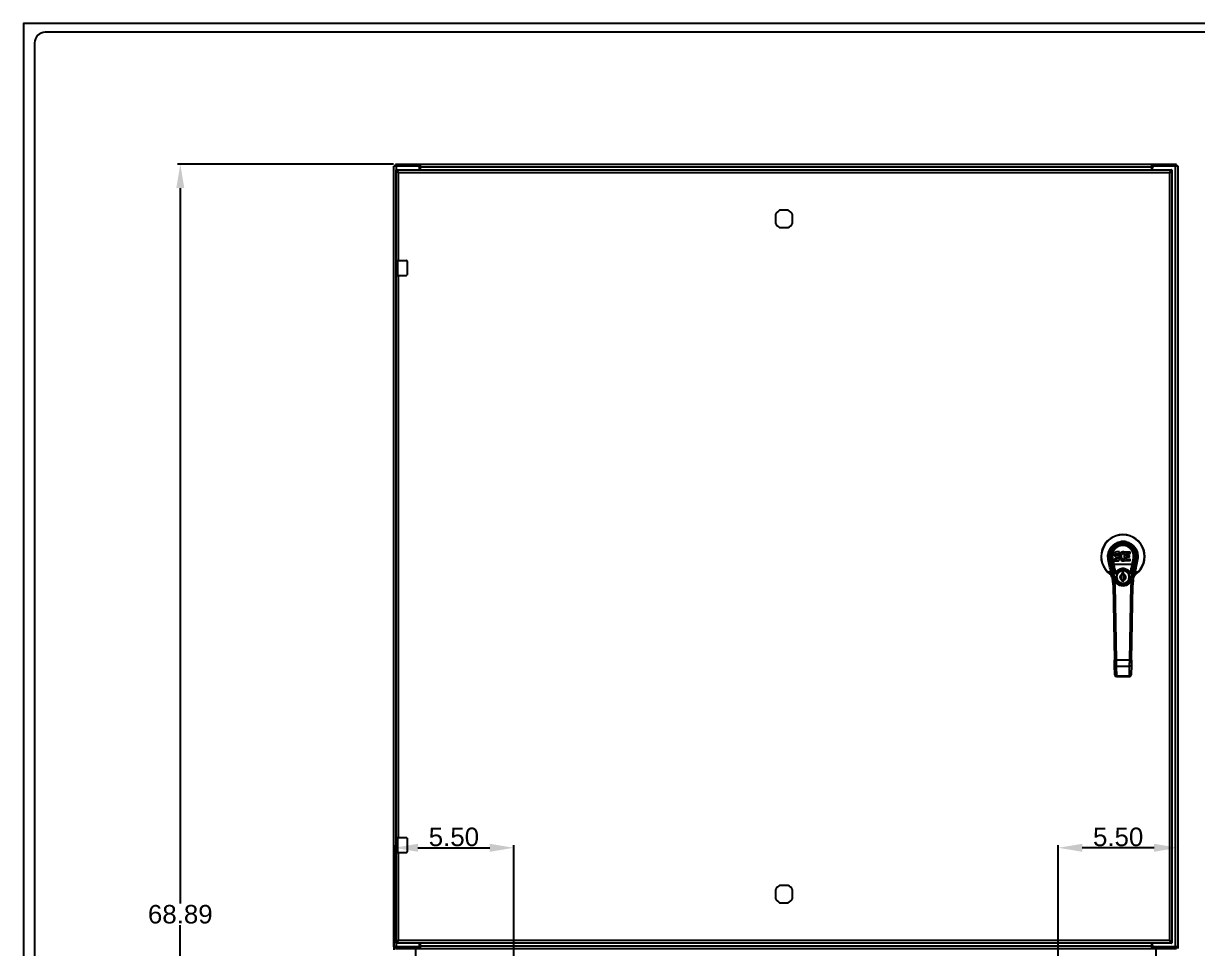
# Model space of a CAD drawing. Header units: inches. Extents: x 0 to 137, y 0 to 88.
# Drawn here: x 0 to 53.9, y 45.4 to 87.9 of the extents above; entities that cross this region are included whole.
import ezdxf
from ezdxf.enums import TextEntityAlignment as Align

# ---------------------------------------------------------------- set-up
doc = ezdxf.new("R2010")
doc.units = ezdxf.units.IN
doc.header["$MEASUREMENT"] = 0
doc.styles.add('Fields', font='simplex.shx', dxfattribs={"height": 0.185})
doc.styles.get("Standard").update_dxf_attribs({"font": 'arial.ttf'})
doc.dimstyles.get("Standard").update_dxf_attribs({"dimtxt": 0.18, "dimasz": 0.18, "dimexe": 0.18, "dimexo": 0.0625, "dimgap": 0.09, "dimtad": 0, "dimtih": 1, "dimtoh": 1, "dimdec": 4, "dimzin": 0, "dimdsep": 46, "dimtxsty": 'Standard', "dimcen": 0.09, "dimadec": 0, "dimazin": 0, "dimtfac": 1, "dimtdec": 4, "dimtofl": 0, "dimtmove": 0, "dimatfit": 3, "dimfxl": 1, "dimtolj": 1, "dimtzin": 0, "dimarcsym": 0})

# ---------------------------------------------------------------- blocks, each defined once
blk = doc.blocks.new('RG_Master_Ver_4_2_2')
at = {"color": 3}
for p, q in [((34.028, 21.856), (0.25, 21.856)), ((0.125, 21.734), (0.125, 0.194))]:
    blk.add_line(p, q, dxfattribs=at)
blk.add_lwpolyline([(0, -0.044), (34.25, -0.044), (34.25, 21.956), (0, 21.956)], close=True, dxfattribs=at)
blk.add_arc((0.25, 21.734), 0.122, 90, 180, dxfattribs=at)
at = {"style": 'Fields'}
for tag, p in [('DESCRIPTION_3', (13.116, 1.307)), ('DRN_3', (15.472, 1.307)), ('CHK_3', (16.529, 1.307)), ('APP_3', (17.552, 1.307)), ('DATE_3', (18.829, 1.307)), ('DRAWING_DESC', (32.229, 1.246)), ('CUSTOMER', (28.997, 1.214)), ('DESCRIPTION_2', (13.116, 0.951)), ('DRN_2', (15.472, 0.951)), ('CHK_2', (16.529, 0.951)), ('APP_2', (17.552, 0.951)), ('DATE_2', (18.829, 0.951)), ('SIZE', (30.715, 0.894)), ('DRAWING_#', (32.125, 0.894)), ('REV', (33.543, 0.894)), ('DESCRIPTION_1', (13.116, 0.596)), ('DRN_1', (15.472, 0.596)), ('CHK_1', (16.529, 0.596)), ('APP_1', (17.552, 0.596)), ('DATE_1', (18.829, 0.596)), ('PROJECT_#', (28.981, 0.581)), ('DRN_BY', (30.875, 0.524)), ('CHK_BY', (31.762, 0.524)), ('APP_BY', (32.75, 0.524)), ('SCALE', (33.652, 0.524)), ('PROJECT_NAME', (29.021, 0.176)), ('SHEETNUM', (32.753, 0.176)), ('TTL_SHTS', (33.547, 0.176))]:
    blk.add_attdef(tag, text='', height=0.125, dxfattribs=at).set_placement(p, align=Align.CENTER)
at = {"style": 'Fields', "flags": 9}
blk.add_attdef('WD_TB', (9.953, 0.194), '', height=0.0638, dxfattribs=at)
blk = doc.blocks.new('*D4')
at = {"color": 0, "lineweight": -2, "transparency": 16777216}
for p, q in [((16.985, 81.401), (7.075, 81.401)), ((7.2, 80.301), (7.2, 47.451)), ((7.2, 13.613), (7.2, 46.463)), ((17.452, 12.513), (7.075, 12.513))]:
    blk.add_line(p, q, dxfattribs=at)
at = {"color": 0, "transparency": 16777216}
for points in [[(7.017, 80.301), (7.383, 80.301), (7.2, 81.401)], [(7.017, 13.613), (7.383, 13.613), (7.2, 12.513)]]:
    blk.add_solid(points, dxfattribs=at)
at = {"layer": 'Defpoints', "color": 0, "transparency": 16777216}
for p in [(7.2, 81.401), (16.985, 81.401), (17.452, 12.513)]:
    blk.add_point(p, dxfattribs=at)
at = {"color": 0, "transparency": 16777216, "insert": (7.2, 46.957), "char_height": 0.85, "attachment_point": 5}
blk.add_mtext('\\A1;68.89', dxfattribs=at)
blk = doc.blocks.new('*D7')
at = {"color": 0, "lineweight": -2, "transparency": 16777216}
for p, q in [((17.013, 45.325), (17.013, 50.138)), ((22.513, 42.575), (22.513, 50.138)), ((18.113, 50.013), (21.413, 50.013))]:
    blk.add_line(p, q, dxfattribs=at)
at = {"color": 0, "transparency": 16777216}
for points in [[(18.113, 50.196), (18.113, 49.829), (17.013, 50.013)], [(21.413, 50.196), (21.413, 49.829), (22.513, 50.013)]]:
    blk.add_solid(points, dxfattribs=at)
at = {"layer": 'Defpoints', "color": 0, "transparency": 16777216}
for p in [(22.513, 50.013), (17.013, 45.325), (22.513, 42.575)]:
    blk.add_point(p, dxfattribs=at)
at = {"color": 0, "transparency": 16777216, "insert": (19.763, 50.507), "char_height": 0.85, "attachment_point": 5}
blk.add_mtext('\\A1;5.50', dxfattribs=at)
blk = doc.blocks.new('*D8')
at = {"color": 0, "lineweight": -2, "transparency": 16777216}
for p, q in [((47.513, 42.325), (47.513, 50.138)), ((53.013, 45.388), (53.013, 50.138)), ((51.913, 50.013), (48.612, 50.013))]:
    blk.add_line(p, q, dxfattribs=at)
at = {"color": 0, "transparency": 16777216}
for points in [[(48.612, 50.196), (48.612, 49.829), (47.513, 50.013)], [(51.913, 50.196), (51.913, 49.829), (53.013, 50.013)]]:
    blk.add_solid(points, dxfattribs=at)
at = {"layer": 'Defpoints', "color": 0, "transparency": 16777216}
for p in [(47.513, 50.013), (53.013, 45.388), (47.513, 42.325)]:
    blk.add_point(p, dxfattribs=at)
at = {"color": 0, "transparency": 16777216, "insert": (50.263, 50.507), "char_height": 0.85, "attachment_point": 5}
blk.add_mtext('\\A1;5.50', dxfattribs=at)

msp = doc.modelspace()

# ---------------------------------------------------------------- linework, layer by layer
at = {"color": 7, "linetype": 'Continuous', "lineweight": 25}
for p, q in [((18.18938, 81.3125), (17.0125, 81.3125)), ((17.0125, 45.4625), (17.0125, 81.3125)), ((52.9495, 81.3875), (17.0755, 81.3875)), ((17.0755, 81.3125), (17.0755, 81.3875)), ((17.107, 81.1375), (52.732, 81.1375)), ((17.107, 45.6375), (17.107, 81.1375)), ((17.1295, 81.1375), (17.1295, 81.3125)), ((17.1555, 81.3125), (17.1555, 81.3875)), ((17.224, 81.0205), (52.615, 81.0205)), ((17.224, 76.9825), (17.224, 81.0205)), ((18.1875, 81.1375), (18.1875, 81.2525)), ((18.18938, 81.3125), (18.18938, 81.3875)), ((18.2145, 81.35668), (18.2145, 81.1375)), ((51.8105, 81.2705), (18.2145, 81.2705)), ((51.8105, 81.1375), (51.8105, 81.35668)), ((51.83562, 81.3125), (51.83562, 81.3875)), ((53.0125, 81.3125), (51.83562, 81.3125)), ((51.8375, 81.1375), (51.8375, 81.2525)), ((52.615, 81.0205), (52.615, 45.7545)), ((52.732, 81.1375), (52.732, 45.6375)), ((52.8695, 81.3125), (52.8695, 81.3875)), ((52.8955, 45.4625), (52.8955, 81.3125)), ((52.9495, 81.3125), (52.9495, 81.3875)), ((53.0125, 45.4625), (53.0125, 81.3125)), ((35.11808, 79.2865), (34.72092, 79.2865)), ((34.5235, 79.08908), (34.5235, 78.69192)), ((35.3155, 78.69192), (35.3155, 79.08908)), ((34.72092, 78.4945), (35.11808, 78.4945)), ((17.107, 76.9825), (17.587, 76.9825)), ((17.107, 76.9525), (17.182, 76.9525)), ((17.182, 76.2925), (17.182, 76.9825)), ((17.617, 76.9525), (17.617, 76.3225)), ((17.107, 76.3225), (17.182, 76.3225)), ((17.107, 76.2925), (17.587, 76.2925)), ((17.224, 50.4825), (17.224, 76.2925)), ((50.482, 64.08224), (50.40485, 64.07795)), ((49.87321, 62.9386), (49.80815, 63.24391)), ((49.87491, 63.31441), (49.87192, 63.42926)), ((49.88004, 63.31508), (49.87491, 63.31441)), ((49.87943, 63.28724), (49.87491, 63.31441)), ((49.87943, 63.28724), (49.88516, 63.28815)), ((49.87943, 63.28724), (49.93875, 63.00885)), ((49.94449, 63.00977), (49.88516, 63.28815)), ((49.91128, 63.40052), (49.91887, 63.29383)), ((49.91887, 63.29383), (49.92367, 63.26852)), ((49.92367, 63.26852), (49.98299, 62.99014)), ((49.9719, 63.04218), (49.92755, 63.26935)), ((49.96486, 63.27661), (49.96427, 63.27967)), ((50.0394, 62.89545), (49.96484, 63.2766)), ((50.00293, 63.31483), (50.00348, 63.31199)), ((50.00348, 63.31199), (50.06016, 63.02222)), ((50.09768, 63.5018), (50.0959, 63.47813)), ((50.0959, 63.47813), (50.09667, 63.45423)), ((50.09667, 63.45423), (50.10061, 63.43072)), ((50.1028, 63.52516), (50.09768, 63.5018)), ((50.0984, 63.19231), (50.0984, 63.26717)), ((50.10061, 63.43072), (50.10893, 63.40847)), ((50.11208, 63.5477), (50.1028, 63.52516)), ((50.16214, 63.2722), (50.10291, 63.27165)), ((50.10323, 63.18748), (50.24723, 63.18748)), ((50.10893, 63.40847), (50.12173, 63.3883)), ((50.12577, 63.56734), (50.11208, 63.5477)), ((50.12173, 63.3883), (50.13812, 63.37097)), ((50.13429, 63.57532), (50.12577, 63.56734)), ((50.1439, 63.58185), (50.13429, 63.57532)), ((50.13812, 63.37097), (50.15794, 63.35785)), ((50.16553, 63.59159), (50.1439, 63.58185)), ((50.15794, 63.35785), (50.16909, 63.35368)), ((50.22302, 63.2725), (50.16214, 63.2722)), ((50.18891, 63.59892), (50.16553, 63.59159)), ((50.16696, 63.46642), (50.16761, 63.48145)), ((50.16763, 63.45882), (50.16696, 63.46642)), ((50.16761, 63.48145), (50.16964, 63.49649)), ((50.16993, 63.45175), (50.16763, 63.45882)), ((50.16909, 63.35368), (50.18078, 63.35167)), ((50.16964, 63.49649), (50.1728, 63.50315)), ((50.17443, 63.44572), (50.16993, 63.45175)), ((50.1728, 63.50315), (50.17855, 63.50803)), ((50.18061, 63.44128), (50.17443, 63.44572)), ((50.17855, 63.50803), (50.19289, 63.51245)), ((50.19502, 63.43725), (50.18061, 63.44128)), ((50.18078, 63.35167), (50.22828, 63.3512)), ((50.32849, 63.59892), (50.18891, 63.59892)), ((50.19289, 63.51245), (50.20775, 63.51363)), ((50.21907, 63.43805), (50.19502, 63.43725)), ((50.20775, 63.51363), (50.32065, 63.51363)), ((50.24298, 63.43682), (50.21907, 63.43805)), ((50.23818, 63.27367), (50.22302, 63.2725)), ((50.22828, 63.3512), (50.23584, 63.35047)), ((50.23584, 63.35047), (50.24282, 63.34808)), ((50.24459, 63.27707), (50.23818, 63.27367)), ((50.24282, 63.34808), (50.24884, 63.3435)), ((50.26648, 63.43172), (50.24298, 63.43682)), ((50.25011, 63.28236), (50.24459, 63.27707)), ((50.24723, 63.18748), (50.2592, 63.18908)), ((50.24884, 63.3435), (50.25378, 63.33755)), ((50.2594, 63.29442), (50.25011, 63.28236)), ((50.25378, 63.33755), (50.26029, 63.32402)), ((50.2592, 63.18908), (50.27036, 63.19309)), ((50.26197, 63.30131), (50.2594, 63.29442)), ((50.26029, 63.32402), (50.26272, 63.30885)), ((50.26272, 63.30885), (50.26197, 63.30131)), ((50.27742, 63.42686), (50.26648, 63.43172)), ((50.27036, 63.19309), (50.29019, 63.20692)), ((50.28726, 63.42001), (50.27742, 63.42686)), ((50.30448, 63.40316), (50.28726, 63.42001)), ((50.29019, 63.20692), (50.30718, 63.22377)), ((50.31756, 63.38314), (50.30448, 63.40316)), ((50.30718, 63.22377), (50.31391, 63.23373)), ((50.31391, 63.23373), (50.31925, 63.24447)), ((50.32701, 63.361), (50.31756, 63.38314)), ((50.31925, 63.24447), (50.32789, 63.26688)), ((50.32065, 63.51363), (50.32626, 63.51413)), ((50.32626, 63.51413), (50.32807, 63.5195)), ((50.33321, 63.33787), (50.32701, 63.361)), ((50.32789, 63.26688), (50.33413, 63.29005)), ((50.33266, 63.43492), (50.32805, 63.39053)), ((50.32805, 63.39053), (50.32894, 63.36833)), ((50.32807, 63.5195), (50.32927, 63.53234)), ((50.33018, 63.55607), (50.32849, 63.59892)), ((50.32894, 63.36833), (50.3321, 63.34623)), ((50.32927, 63.53234), (50.33018, 63.55607)), ((50.3321, 63.34623), (50.33665, 63.32434)), ((50.33679, 63.45683), (50.33266, 63.43492)), ((50.33576, 63.31396), (50.33321, 63.33787)), ((50.33413, 63.29005), (50.33576, 63.31396)), ((50.33665, 63.32434), (50.3437, 63.30329)), ((50.34287, 63.47825), (50.33679, 63.45683)), ((50.35138, 63.4989), (50.34287, 63.47825)), ((50.3437, 63.30329), (50.36504, 63.264)), ((50.36222, 63.51841), (50.35138, 63.4989)), ((50.37515, 63.53657), (50.36222, 63.51841)), ((50.36504, 63.264), (50.37763, 63.24558)), ((50.38983, 63.5533), (50.37515, 63.53657)), ((50.37763, 63.24558), (50.39228, 63.22895)), ((50.40617, 63.56857), (50.38983, 63.5533)), ((50.39228, 63.22895), (50.40881, 63.21393)), ((50.39819, 63.40622), (50.39746, 63.37928)), ((50.39746, 63.37928), (50.39877, 63.3661)), ((50.40142, 63.433), (50.39819, 63.40622)), ((50.39877, 63.3661), (50.40186, 63.35325)), ((50.4052, 63.44561), (50.40142, 63.433)), ((50.40186, 63.35325), (50.41206, 63.32843)), ((50.41103, 63.45744), (50.4052, 63.44561)), ((50.42436, 63.58153), (50.40617, 63.56857)), ((50.40881, 63.21393), (50.42646, 63.20017)), ((50.42517, 63.48062), (50.41103, 63.45744)), ((50.41206, 63.32843), (50.42537, 63.3053)), ((50.44477, 63.59038), (50.42436, 63.58153)), ((50.43343, 63.49101), (50.42517, 63.48062)), ((50.42537, 63.3053), (50.43411, 63.29525)), ((50.42646, 63.20017), (50.43624, 63.19507)), ((50.44416, 63.49847), (50.43343, 63.49101)), ((50.43411, 63.29525), (50.44421, 63.28641)), ((50.43624, 63.19507), (50.44674, 63.19142)), ((50.46911, 63.50903), (50.44416, 63.49847)), ((50.44421, 63.28641), (50.45537, 63.27902)), ((50.46659, 63.5953), (50.44477, 63.59038)), ((50.44674, 63.19142), (50.46854, 63.18581)), ((50.45537, 63.27902), (50.46774, 63.27416)), ((50.48871, 63.59745), (50.46659, 63.5953)), ((50.46774, 63.27416), (50.48096, 63.27184)), ((50.46854, 63.18581), (50.49052, 63.1833)), ((50.48189, 63.51232), (50.46911, 63.50903)), ((50.48096, 63.27184), (50.49434, 63.27132)), ((50.49521, 63.51213), (50.48189, 63.51232)), ((50.51126, 63.59705), (50.48871, 63.59745)), ((50.49052, 63.1833), (50.51268, 63.18642)), ((50.49434, 63.27132), (50.50748, 63.27328)), ((50.50839, 63.50901), (50.49521, 63.51213)), ((50.50748, 63.27328), (50.52026, 63.27734)), ((50.52081, 63.5041), (50.50839, 63.50901)), ((50.52238, 63.59536), (50.51126, 63.59705)), ((50.51268, 63.18642), (50.53394, 63.19314)), ((50.52026, 63.27734), (50.53242, 63.28284)), ((50.53289, 63.59198), (50.52238, 63.59536)), ((50.55298, 63.57478), (50.52681, 63.50659)), ((50.53242, 63.28284), (50.54347, 63.29028)), ((50.55156, 63.57991), (50.53289, 63.59198)), ((50.53394, 63.19314), (50.5529, 63.20479)), ((50.5499, 63.28923), (50.56175, 63.27172)), ((50.5529, 63.20479), (50.55312, 63.20488)), ((50.56363, 63.20488), (50.55312, 63.20488)), ((50.56175, 63.27172), (50.56175, 63.59688)), ((50.56175, 63.59688), (50.79857, 63.59688)), ((50.56363, 63.19196), (50.56363, 63.20488)), ((50.7992, 63.18748), (50.56811, 63.18748)), ((50.63186, 63.50906), (50.63186, 63.44162)), ((50.63313, 63.35058), (50.63313, 63.27304)), ((50.79857, 63.51354), (50.63635, 63.51354)), ((50.63635, 63.43714), (50.76762, 63.43714)), ((50.76762, 63.35506), (50.63761, 63.35506)), ((50.63761, 63.26856), (50.7992, 63.26856)), ((50.7721, 63.43266), (50.7721, 63.35954)), ((50.80305, 63.5924), (50.80305, 63.51802)), ((50.80368, 63.26408), (50.80368, 63.19196)), ((50.90384, 63.02222), (50.96052, 63.31199)), ((50.99916, 63.2766), (50.9246, 62.89545)), ((50.98101, 62.99014), (51.04033, 63.26852)), ((50.9921, 63.04218), (51.03645, 63.26935)), ((51.02525, 63.00885), (51.08457, 63.28724)), ((51.04033, 63.26852), (51.04513, 63.29383)), ((51.04513, 63.29383), (51.05272, 63.40052)), ((51.07884, 63.28815), (51.08457, 63.28724)), ((51.08909, 63.31441), (51.08457, 63.28724)), ((51.09208, 63.42926), (51.08909, 63.31441)), ((51.15585, 63.24391), (51.09079, 62.9386)), ((49.89069, 62.59049), (49.86876, 62.71935)), ((49.89892, 62.57025), (49.88382, 62.58123)), ((49.89069, 62.59049), (49.90204, 62.58035)), ((49.90204, 62.58035), (49.95597, 62.51083)), ((49.92067, 62.71589), (50.00548, 62.31793)), ((49.94449, 63.00977), (49.93875, 63.00886)), ((50.01911, 62.99916), (49.98107, 62.99916)), ((50.07769, 62.35685), (49.99768, 62.7323)), ((50.03184, 62.74861), (50.07069, 62.74861)), ((50.1162, 62.36505), (50.03619, 62.7405)), ((50.06016, 63.02222), (50.07799, 62.92198)), ((50.90384, 63.02222), (50.06016, 63.02222)), ((50.07939, 62.70778), (50.08738, 62.6703)), ((50.12588, 62.67851), (50.08738, 62.6703)), ((50.1179, 62.71599), (50.19831, 62.71599)), ((50.1179, 62.71599), (50.12588, 62.67851)), ((50.14514, 62.66292), (50.14514, 62.62355)), ((50.19326, 62.64838), (50.16118, 62.6712)), ((50.52728, 62.63001), (50.43672, 62.63001)), ((50.43672, 62.63001), (50.43672, 62.56957)), ((50.43672, 62.59064), (50.52728, 62.59064)), ((50.482, 62.73631), (50.482, 62.75599)), ((50.48791, 62.59064), (50.48791, 62.5119)), ((50.52728, 62.56957), (50.52728, 62.63001)), ((50.76569, 62.71599), (50.8461, 62.71599)), ((50.77074, 62.64838), (50.80282, 62.6712)), ((50.81886, 62.66292), (50.81886, 62.62355)), ((50.83812, 62.67851), (50.8461, 62.71599)), ((50.87662, 62.6703), (50.83812, 62.67851)), ((50.92781, 62.7405), (50.8478, 62.36505)), ((50.87662, 62.6703), (50.88461, 62.70778)), ((50.88601, 62.92198), (50.90384, 63.02222)), ((50.96632, 62.7323), (50.88631, 62.35685)), ((50.89331, 62.74861), (50.93216, 62.74861)), ((50.98293, 62.99916), (50.94489, 62.99916)), ((50.95852, 62.31793), (51.04333, 62.71589)), ((51.00803, 62.51083), (51.06196, 62.58035)), ((51.02525, 63.00886), (51.01951, 63.00977)), ((51.06196, 62.58035), (51.07331, 62.59049)), ((51.08018, 62.58123), (51.06508, 62.57025)), ((51.09524, 62.71935), (51.07331, 62.59049)), ((49.95597, 62.51083), (49.95584, 62.50708)), ((49.97711, 62.45103), (49.95584, 62.50708)), ((50.08307, 62.33464), (50.00548, 62.31793)), ((50.03123, 62.09238), (50.10996, 62.09375)), ((50.03123, 62.09238), (50.09171, 58.62794)), ((50.1162, 62.36505), (50.07769, 62.35685)), ((50.08374, 62.33461), (50.07769, 62.35685)), ((50.10996, 62.09375), (50.17043, 58.62932)), ((50.43672, 62.31644), (50.43672, 62.25599)), ((50.52728, 62.29536), (50.43672, 62.29536)), ((50.43672, 62.25599), (50.52728, 62.25599)), ((50.482, 62.1497), (50.482, 62.13001)), ((50.52728, 62.5119), (50.48791, 62.5119)), ((50.52728, 62.25599), (50.52728, 62.31644)), ((50.79357, 58.62932), (50.85404, 62.09375)), ((50.88631, 62.35685), (50.8478, 62.36505)), ((50.85404, 62.09375), (50.93277, 62.09238)), ((50.87229, 58.62794), (50.93277, 62.09238)), ((50.88631, 62.35685), (50.88026, 62.33461)), ((50.88093, 62.33464), (50.95852, 62.31793)), ((51.00816, 62.50708), (50.98689, 62.45103)), ((51.00816, 62.50708), (51.00803, 62.51083)), ((50.10349, 57.95305), (50.09559, 58.40523)), ((50.79357, 58.62932), (50.17043, 58.62932)), ((50.17432, 58.35093), (50.78968, 58.35093)), ((50.17432, 58.35093), (50.18221, 57.89875)), ((50.78179, 57.89875), (50.78968, 58.35093)), ((50.86841, 58.40523), (50.86051, 57.95305)), ((50.78179, 57.89875), (50.18221, 57.89875)), ((50.18221, 57.87569), (50.18221, 57.89875)), ((50.18221, 57.87569), (50.78179, 57.87569)), ((50.78179, 57.89875), (50.78179, 57.87569)), ((17.107, 50.4825), (17.587, 50.4825)), ((17.107, 50.4525), (17.182, 50.4525)), ((17.182, 49.7925), (17.182, 50.4825)), ((17.617, 50.4525), (17.617, 49.8225)), ((17.107, 49.8225), (17.182, 49.8225)), ((17.107, 49.7925), (17.587, 49.7925)), ((17.224, 45.7545), (17.224, 49.7925)), ((34.5235, 48.08308), (34.5235, 47.68592)), ((35.11808, 48.2805), (34.72092, 48.2805)), ((35.3155, 47.68592), (35.3155, 48.08308)), ((34.72092, 47.4885), (35.11808, 47.4885)), ((18.18938, 45.4625), (17.0125, 45.4625)), ((17.0755, 45.4625), (17.0755, 45.3875)), ((17.0755, 45.3875), (52.9495, 45.3875)), ((52.732, 45.6375), (17.107, 45.6375)), ((17.1295, 45.4625), (17.1295, 45.6375)), ((17.1555, 45.4625), (17.1555, 45.3875)), ((52.615, 45.7545), (17.224, 45.7545)), ((18.0125, 14.8875), (18.0125, 45.3875)), ((18.1875, 45.5225), (18.1875, 45.6375)), ((18.18938, 45.4625), (18.18938, 45.3875)), ((18.2145, 45.6375), (18.2145, 45.41832)), ((18.2145, 45.5045), (51.8105, 45.5045)), ((51.8105, 45.41832), (51.8105, 45.6375)), ((51.83562, 45.4625), (51.83562, 45.3875)), ((53.0125, 45.4625), (51.83562, 45.4625)), ((51.8375, 45.5225), (51.8375, 45.6375)), ((52.0125, 14.8875), (52.0125, 45.3875)), ((52.8695, 45.4625), (52.8695, 45.3875)), ((52.9495, 45.4625), (52.9495, 45.3875))]:
    msp.add_line(p, q, dxfattribs=at)
at = {"color": 7, "linetype": 'Continuous', "lineweight": 25, "flags": 128}
for points in [[(50.64411, 64.06306), (50.58215, 64.07499), (50.482, 64.08224)], [(49.80227, 63.24385), (49.82034, 63.17567), (49.82677, 63.15655)], [(49.93107, 62.66711), (49.91646, 62.67852), (49.86876, 62.71936)], [(51.09524, 62.71936), (51.04753, 62.67852), (51.03293, 62.66711)]]:
    msp.add_lwpolyline(points, dxfattribs=at)
at = {"color": 7, "linetype": 'Continuous', "lineweight": 25}
for centre, radius, start, end in [((18.1275, 81.2525), 0.06, 0, 90), ((51.8975, 81.2525), 0.06, 90, 180), ((34.9195, 78.8905), 0.443, 116.63185, 153.36815), ((34.9195, 78.8905), 0.443, 26.63185, 63.36815), ((34.9195, 78.8905), 0.443, 206.63185, 243.36815), ((34.9195, 78.8905), 0.443, 296.63185, 333.36815), ((17.587, 76.9525), 0.03, 0, 90), ((17.587, 76.3225), 0.03, 270, 0), ((50.482, 63.3875), 1.00394, 306.57238, 233.42762), ((50.482, 63.3875), 0.99241, 89.999913, 233.427719), ((50.482, 63.3875), 0.99241, 306.572429, 89.99994), ((50.48347, 63.37906), 0.52575, 348.762795, 173.429808), ((50.48201, 63.3875), 0.69473, 340.583495, 358.68221), ((50.14514, 62.68261), 0.05906, 192.029663, 324.576329), ((50.14514, 62.68261), 0.01969, 192.029663, 324.576329), ((50.48207, 62.44295), 0.39379, 136.10227, 144.575791), ((50.482, 62.443), 0.31693, 90, 270), ((50.482, 62.443), 0.31299, 90, 270), ((50.482, 62.443), 0.29331, 90, 270), ((50.482, 62.443), 0.35433, 136.100991, 144.576329), ((50.482, 62.443), 0.13442, 109.683687, 250.316313), ((50.482, 62.443), 0.10658, 115.138497, 244.861503), ((50.482, 62.443), 0.31693, 270, 90), ((50.482, 62.443), 0.31299, 270, 90), ((50.482, 62.443), 0.29331, 270, 90), ((50.482, 62.443), 0.13442, 289.683687, 70.316313), ((50.482, 62.443), 0.10658, 295.138497, 64.861503), ((50.482, 62.443), 0.35433, 35.423671, 43.899009), ((50.48206, 62.44306), 0.39362, 35.422392, 43.899547), ((50.81886, 62.68261), 0.05906, 215.423671, 347.970337), ((50.81886, 62.68261), 0.01969, 215.423671, 347.970337), ((48.85031, 62.07177), 1.1811, 1, 12.029663), ((48.92644, 62.08356), 1.18357, 0.493451, 12.24774), ((50.482, 62.443), 0.37402, 192.029663, 347.970337), ((52.20384, 62.065), 1.35011, 168.479326, 178.779483), ((52.11369, 62.07177), 1.1811, 167.970337, 179), ((50.17185, 57.96794), 0.06996, 192.285877, 278.52145), ((50.18221, 57.95443), 0.07874, 181, 270), ((50.79215, 57.96794), 0.06996, 261.47855, 347.714123), ((50.78179, 57.95443), 0.07874, 270, 359), ((17.587, 50.4525), 0.03, 0, 90), ((17.587, 49.8225), 0.03, 270, 0), ((34.9195, 47.8845), 0.443, 116.63185, 153.36815), ((34.9195, 47.8845), 0.443, 26.63185, 63.36815), ((34.9195, 47.8845), 0.443, 206.63185, 243.36815), ((34.9195, 47.8845), 0.443, 296.63185, 333.36815), ((18.1275, 45.5225), 0.06, 270, 0), ((51.8975, 45.5225), 0.06, 180, 270)]:
    msp.add_arc(centre, radius, start, end, dxfattribs=at)
for points, knots in [([(17.224, 81.0205), (17.21425, 81.03583), (17.19475, 81.06649), (17.1655, 81.10517), (17.13625, 81.13222), (17.11675, 81.13574), (17.107, 81.1375)], [0, 0, 0, 0, 0.24999999, 0.5, 0.75, 1, 1, 1, 1]), ([(18.2145, 81.35668), (18.21069, 81.36288), (18.20487, 81.37234), (18.19792, 81.38352), (18.19288, 81.38706), (18.19056, 81.38735), (18.18938, 81.3875)], [0, 0, 0, 0, 0.5221515, 0.79665947, 0.89720496, 1, 1, 1, 1]), ([(18.2145, 81.30144), (18.21347, 81.3012), (18.21144, 81.30073), (18.20615, 81.30139), (18.20098, 81.30535), (18.19578, 81.31077), (18.19146, 81.31194), (18.18938, 81.3125)], [0, 0, 0, 0, 0.08694648, 0.17135788, 0.48210156, 0.75059571, 1, 1, 1, 1]), ([(51.8105, 81.35668), (51.81429, 81.36273), (51.82032, 81.37237), (51.82814, 81.38573), (51.83366, 81.38704), (51.83562, 81.3875)], [0, 0, 0, 0, 0.52124208, 0.83007025, 1, 1, 1, 1]), ([(51.8105, 81.30144), (51.81172, 81.30117), (51.81413, 81.30065), (51.81924, 81.30173), (51.82419, 81.30552), (51.82921, 81.31077), (51.83354, 81.31194), (51.83562, 81.3125)], [0, 0, 0, 0, 0.10248968, 0.20316019, 0.48131258, 0.75020706, 1, 1, 1, 1]), ([(52.732, 81.1375), (52.72225, 81.13574), (52.70275, 81.13222), (52.6735, 81.10517), (52.64425, 81.06649), (52.62475, 81.03583), (52.615, 81.0205)], [0, 0, 0, 0, 0.24999999, 0.5, 0.75, 1, 1, 1, 1]), ([(49.80815, 63.2439), (49.8012, 63.28928), (49.78731, 63.38004), (49.80099, 63.5172), (49.84018, 63.65122), (49.90857, 63.77879), (50.00711, 63.89485), (50.1162, 63.97605), (50.21844, 64.02608), (50.30192, 64.05438), (50.39055, 64.07295), (50.45152, 64.0753), (50.482, 64.07648)], [0, 0, 0, 0, 0.12504247, 0.25008567, 0.37511752, 0.50012179, 0.62507214, 0.74992417, 0.81245651, 0.8749792, 0.93749255, 1, 1, 1, 1]), ([(50.482, 64.05341), (50.43263, 64.04986), (50.33384, 64.04275), (50.20195, 63.99053), (50.09306, 63.91906), (50.00755, 63.83283), (49.94377, 63.73795), (49.90045, 63.63757), (49.87471, 63.53406), (49.87285, 63.46419), (49.87192, 63.42926)], [0, 0, 0, 0, 0.12466386, 0.24947375, 0.37443039, 0.49948059, 0.62458192, 0.74971029, 0.87485195, 1, 1, 1, 1]), ([(49.87192, 63.42926), (49.87431, 63.463), (49.87907, 63.53047), (49.90779, 63.63001), (49.95314, 63.72626), (50.01786, 63.81696), (50.1031, 63.89886), (50.21029, 63.967), (50.33875, 64.01409), (50.482, 64.03132), (50.62525, 64.01409), (50.75371, 63.967), (50.8609, 63.89886), (50.94614, 63.81696), (51.01086, 63.72626), (51.05621, 63.63001), (51.08493, 63.53047), (51.08969, 63.463), (51.09208, 63.42926)], [0, 0, 0, 0, 0.0625712, 0.12513868, 0.18769931, 0.25024633, 0.31276822, 0.37524556, 0.43765514, 0.50000001, 0.56234488, 0.62475447, 0.6872318, 0.74975369, 0.8123007, 0.87486132, 0.9374288, 1, 1, 1, 1]), ([(50.482, 63.95837), (50.43638, 63.95512), (50.34508, 63.94861), (50.22376, 63.90122), (50.1238, 63.83696), (50.04503, 63.75988), (49.98557, 63.67536), (49.94406, 63.58607), (49.91783, 63.494), (49.91346, 63.43168), (49.91128, 63.40052)], [0, 0, 0, 0, 0.124637408, 0.249439329, 0.37439989, 0.499456559, 0.624564098, 0.749698357, 0.874845964, 1, 1, 1, 1]), ([(50.482, 63.94265), (50.45141, 63.94121), (50.39456, 63.93854), (50.31742, 63.91964), (50.25231, 63.89527), (50.17748, 63.85657), (50.09849, 63.79764), (50.0243, 63.7147), (49.96818, 63.62091), (49.93058, 63.51581), (49.91156, 63.39688), (49.92199, 63.31367), (49.92755, 63.26935)], [0, 0, 0, 0, 0.07437361, 0.13821345, 0.19706641, 0.25342527, 0.36341864, 0.47447425, 0.5899557, 0.71282937, 0.8470374, 1, 1, 1, 1]), ([(50.96052, 63.31199), (50.96481, 63.34316), (50.97338, 63.40548), (50.96332, 63.49944), (50.93624, 63.5915), (50.88944, 63.67968), (50.82173, 63.76087), (50.73104, 63.83029), (50.61663, 63.88009), (50.48408, 63.89932), (50.3512, 63.88118), (50.23611, 63.83213), (50.14467, 63.7632), (50.0763, 63.68227), (50.0289, 63.59426), (50.00123, 63.50228), (49.99063, 63.40835), (49.99883, 63.346), (50.00293, 63.31483)], [0, 0, 0, 0, 0.062584475, 0.125169157, 0.187748125, 0.250314132, 0.31285214, 0.375336114, 0.437725007, 0.500006305, 0.562283906, 0.62466815, 0.687149984, 0.749686964, 0.812252256, 0.874830955, 0.937415191, 1, 1, 1, 1]), ([(50.482, 64.07648), (50.5125, 64.0753), (50.57349, 64.07295), (50.66214, 64.05436), (50.74566, 64.02604), (50.84789, 63.97599), (50.95695, 63.89478), (51.05546, 63.77873), (51.12383, 63.65119), (51.16301, 63.51719), (51.17669, 63.38004), (51.1628, 63.28929), (51.15585, 63.2439)], [0, 0, 0, 0, 0.06253541, 0.12506998, 0.18761982, 0.25017331, 0.37501033, 0.49992956, 0.6249087, 0.74992212, 0.87495589, 1, 1, 1, 1]), ([(50.482, 64.05341), (50.482, 64.05682), (50.482, 64.0637), (50.482, 64.0709), (50.482, 64.07561), (50.482, 64.07619), (50.482, 64.07648)], [0, 0, 0, 0, 0.24757419, 0.4999991, 0.75242448, 1, 1, 1, 1]), ([(51.09208, 63.42926), (51.09115, 63.46419), (51.08929, 63.53406), (51.06355, 63.63757), (51.02023, 63.73795), (50.95645, 63.83283), (50.87094, 63.91906), (50.76205, 63.99053), (50.63016, 64.04275), (50.53137, 64.04986), (50.482, 64.05341)], [0, 0, 0, 0, 0.125148055, 0.250289688, 0.375417992, 0.500519388, 0.625569645, 0.750526265, 0.875336173, 1, 1, 1, 1]), ([(51.05272, 63.40052), (51.05054, 63.43168), (51.04617, 63.494), (51.01994, 63.58607), (50.97843, 63.67536), (50.91897, 63.75988), (50.8402, 63.83696), (50.74024, 63.90122), (50.61892, 63.94861), (50.52762, 63.95512), (50.482, 63.95837)], [0, 0, 0, 0, 0.12515405, 0.25030166, 0.37543595, 0.50054341, 0.6256, 0.75056061, 0.87536267, 1, 1, 1, 1]), ([(50.482, 63.94265), (50.51259, 63.94121), (50.56944, 63.93854), (50.64658, 63.91964), (50.71169, 63.89527), (50.78652, 63.85657), (50.86551, 63.79764), (50.9397, 63.7147), (50.99582, 63.62091), (51.03342, 63.51581), (51.05244, 63.39688), (51.04201, 63.31367), (51.03645, 63.26935)], [0, 0, 0, 0, 0.07437361, 0.13821345, 0.19706641, 0.25342527, 0.36341864, 0.47447425, 0.5899557, 0.71282937, 0.8470374, 1, 1, 1, 1]), ([(49.91128, 63.40052), (49.91083, 63.40407), (49.91013, 63.40952), (49.90527, 63.41617), (49.90019, 63.42077), (49.89385, 63.42451), (49.88461, 63.42815), (49.87692, 63.42882), (49.87192, 63.42926)], [0, 0, 0, 0, 0.23923268, 0.36821681, 0.50000042, 0.63178397, 0.76076792, 1, 1, 1, 1]), ([(49.91887, 63.29383), (49.9179, 63.29687), (49.91589, 63.30322), (49.90683, 63.31061), (49.89432, 63.31522), (49.88471, 63.31513), (49.88004, 63.31508)], [0, 0, 0, 0, 0.236879, 0.49351442, 0.75372639, 1, 1, 1, 1]), ([(49.96401, 63.44821), (49.96127, 63.42839), (49.95403, 63.37605), (49.96101, 63.32353), (49.96534, 63.29089)], [0, 0, 0, 0, 0.37875116, 1, 1, 1, 1]), ([(49.96425, 63.27967), (49.96406, 63.28147), (49.96367, 63.28519), (49.96512, 63.2911), (49.96834, 63.29706), (49.97332, 63.3027), (49.97985, 63.30751), (49.98729, 63.31124), (49.99511, 63.31377), (50.00038, 63.31448), (50.00293, 63.31483)], [0, 0, 0, 0, 0.11519273, 0.23821132, 0.36758925, 0.49999473, 0.63240436, 0.76178187, 0.88480402, 1, 1, 1, 1]), ([(50.00348, 63.31199), (50.0007, 63.3116), (49.99516, 63.31081), (49.98721, 63.30809), (49.98001, 63.30436), (49.97387, 63.2997), (49.96906, 63.29434), (49.96585, 63.28852), (49.96422, 63.28248), (49.96463, 63.27856), (49.96484, 63.2766)], [0, 0, 0, 0, 0.124999874, 0.249999751, 0.374999623, 0.4999995, 0.624999387, 0.749999204, 0.874999232, 1, 1, 1, 1]), ([(50.10286, 63.27165), (50.1025, 63.27162), (50.10179, 63.27157), (50.10084, 63.27119), (50.10005, 63.27068), (50.09922, 63.26986), (50.09854, 63.26868), (50.09845, 63.26767), (50.0984, 63.26717)], [0, 0, 0, 0, 0.124881157, 0.249954299, 0.375078794, 0.500255851, 0.749980842, 1, 1, 1, 1]), ([(50.0984, 63.19231), (50.09846, 63.1917), (50.09858, 63.19056), (50.09956, 63.18908), (50.10064, 63.18803), (50.102, 63.18754), (50.10279, 63.1875), (50.10323, 63.18748)], [0, 0, 0, 0, 0.27983023, 0.51894276, 0.74281367, 0.860342, 1, 1, 1, 1]), ([(50.52081, 63.5041), (50.52118, 63.50396), (50.52182, 63.5037), (50.52287, 63.50362), (50.52375, 63.50379), (50.5246, 63.50415), (50.52548, 63.50468), (50.52632, 63.50552), (50.52663, 63.50621), (50.52681, 63.50659)], [0, 0, 0, 0, 0.15084902, 0.26840381, 0.37364097, 0.4792925, 0.62699113, 0.79386735, 1, 1, 1, 1]), ([(50.54619, 63.2912), (50.54589, 63.29118), (50.54532, 63.29115), (50.54435, 63.29086), (50.5438, 63.2905), (50.54347, 63.29028)], [0, 0, 0, 0, 0.28362812, 0.55601617, 1, 1, 1, 1]), ([(50.5499, 63.28923), (50.54967, 63.28953), (50.54924, 63.29011), (50.54833, 63.29076), (50.54728, 63.29114), (50.54656, 63.29118), (50.54619, 63.2912)], [0, 0, 0, 0, 0.29565963, 0.56523443, 0.77341533, 1, 1, 1, 1]), ([(50.55298, 63.57478), (50.55314, 63.5753), (50.55345, 63.5763), (50.55328, 63.57773), (50.55263, 63.57896), (50.55193, 63.57959), (50.55156, 63.57991)], [0, 0, 0, 0, 0.29048927, 0.56107769, 0.77326378, 1, 1, 1, 1]), ([(50.56363, 63.19196), (50.56369, 63.19139), (50.5638, 63.19034), (50.56471, 63.18896), (50.56571, 63.18799), (50.56697, 63.18754), (50.56771, 63.1875), (50.56811, 63.18748)], [0, 0, 0, 0, 0.27983023, 0.51894276, 0.74281367, 0.860342, 1, 1, 1, 1]), ([(50.63635, 63.51354), (50.63594, 63.51352), (50.6352, 63.51349), (50.63394, 63.51303), (50.63294, 63.51206), (50.63203, 63.51068), (50.63192, 63.50963), (50.63186, 63.50906)], [0, 0, 0, 0, 0.139658, 0.25718633, 0.48105724, 0.72016977, 1, 1, 1, 1]), ([(50.63186, 63.44162), (50.63192, 63.44105), (50.63203, 63.44), (50.63294, 63.43862), (50.63394, 63.43765), (50.6352, 63.43719), (50.63594, 63.43716), (50.63635, 63.43714)], [0, 0, 0, 0, 0.27983023, 0.51894276, 0.74281367, 0.860342, 1, 1, 1, 1]), ([(50.63761, 63.35506), (50.63721, 63.35504), (50.63647, 63.35501), (50.63521, 63.35455), (50.63421, 63.35358), (50.63329, 63.35221), (50.63319, 63.35115), (50.63313, 63.35058)], [0, 0, 0, 0, 0.139658, 0.25718633, 0.48105724, 0.72016977, 1, 1, 1, 1]), ([(50.63313, 63.27304), (50.63319, 63.27247), (50.63329, 63.27142), (50.63421, 63.27004), (50.63521, 63.26907), (50.63647, 63.26861), (50.63721, 63.26858), (50.63761, 63.26856)], [0, 0, 0, 0, 0.27983023, 0.51894276, 0.74281367, 0.860342, 1, 1, 1, 1]), ([(50.7721, 63.43266), (50.77204, 63.43323), (50.77193, 63.43429), (50.77102, 63.43566), (50.77002, 63.43663), (50.76876, 63.43709), (50.76802, 63.43712), (50.76762, 63.43714)], [0, 0, 0, 0, 0.27983023, 0.51894276, 0.74281367, 0.860342, 1, 1, 1, 1]), ([(50.76762, 63.35506), (50.76802, 63.35508), (50.76876, 63.35511), (50.77002, 63.35557), (50.77102, 63.35654), (50.77193, 63.35792), (50.77204, 63.35897), (50.7721, 63.35954)], [0, 0, 0, 0, 0.139658, 0.25718633, 0.48105724, 0.72016977, 1, 1, 1, 1]), ([(50.80305, 63.5924), (50.80299, 63.59297), (50.80288, 63.59403), (50.80197, 63.5954), (50.80097, 63.59638), (50.79971, 63.59683), (50.79897, 63.59686), (50.79857, 63.59688)], [0, 0, 0, 0, 0.27983023, 0.51894276, 0.74281367, 0.860342, 1, 1, 1, 1]), ([(50.79857, 63.51354), (50.79897, 63.51356), (50.79971, 63.51359), (50.80097, 63.51405), (50.80197, 63.51502), (50.80288, 63.51639), (50.80299, 63.51745), (50.80305, 63.51802)], [0, 0, 0, 0, 0.139658002, 0.257186327, 0.481057236, 0.720169767, 1, 1, 1, 1]), ([(50.80368, 63.26408), (50.80362, 63.26465), (50.80351, 63.26571), (50.8026, 63.26708), (50.8016, 63.26805), (50.80034, 63.26851), (50.7996, 63.26854), (50.7992, 63.26856)], [0, 0, 0, 0, 0.279830233, 0.518942764, 0.742813673, 0.860341998, 1, 1, 1, 1]), ([(50.7992, 63.18748), (50.7996, 63.1875), (50.80034, 63.18754), (50.8016, 63.18799), (50.8026, 63.18896), (50.80351, 63.19034), (50.80362, 63.19139), (50.80368, 63.19196)], [0, 0, 0, 0, 0.139658, 0.25718633, 0.48105724, 0.72016977, 1, 1, 1, 1]), ([(50.96052, 63.31199), (50.9633, 63.3116), (50.96884, 63.31082), (50.97679, 63.30809), (50.98399, 63.30436), (50.99013, 63.2997), (50.99494, 63.29434), (50.99815, 63.28852), (50.99978, 63.28247), (50.99937, 63.27856), (50.99916, 63.2766)], [0, 0, 0, 0, 0.12500147, 0.25000154, 0.37500074, 0.49999955, 0.62499836, 0.74999749, 0.87499768, 1, 1, 1, 1]), ([(50.99599, 63.28556), (50.99603, 63.28556), (50.9963, 63.28558), (50.99769, 63.28828), (50.99852, 63.29611), (51.00051, 63.30734), (51.00274, 63.32469), (51.00689, 63.37083), (51.00637, 63.43481), (50.99333, 63.48847), (50.98795, 63.5106)], [0, 0, 0, 0, 0.00126109, 0.00762988, 0.0547265, 0.09324233, 0.16167818, 0.28243554, 0.70417877, 1, 1, 1, 1]), ([(51.04513, 63.29383), (51.04623, 63.29718), (51.04793, 63.30236), (51.05392, 63.30791), (51.05976, 63.31143), (51.06668, 63.31388), (51.07642, 63.3157), (51.0841, 63.31492), (51.08909, 63.31441)], [0, 0, 0, 0, 0.23923763, 0.36821999, 0.50000042, 0.63178079, 0.76076297, 1, 1, 1, 1]), ([(51.05272, 63.40052), (51.05317, 63.40407), (51.05387, 63.40953), (51.05873, 63.41617), (51.06381, 63.42077), (51.07015, 63.42451), (51.07939, 63.42815), (51.08708, 63.42882), (51.09208, 63.42926)], [0, 0, 0, 0, 0.23923397, 0.36821808, 0.50000135, 0.63178442, 0.76076794, 1, 1, 1, 1]), ([(49.95597, 62.51083), (49.94213, 62.54614), (49.91417, 62.61745), (49.88399, 62.68516), (49.86876, 62.71935)], [0, 0, 0, 0, 0.49502428, 1, 1, 1, 1]), ([(49.86876, 62.71935), (49.88885, 62.68686), (49.91612, 62.64275), (49.94194, 62.59637), (49.94874, 62.58415)], [0, 0, 0, 0, 0.73668477, 1, 1, 1, 1]), ([(49.92067, 62.71589), (49.91182, 62.75742), (49.89412, 62.84049), (49.88018, 62.9059), (49.87321, 62.9386)], [0, 0, 0, 0, 0.50004873, 1, 1, 1, 1]), ([(49.89892, 62.57025), (49.89869, 62.57098), (49.89822, 62.57244), (49.90077, 62.57771), (49.90204, 62.58035)], [0, 0, 0, 0, 0.49999988, 1, 1, 1, 1]), ([(49.95584, 62.50708), (49.94822, 62.519), (49.93299, 62.54284), (49.91027, 62.56111), (49.89892, 62.57025)], [0, 0, 0, 0, 0.50011064, 1, 1, 1, 1]), ([(49.99768, 62.7323), (49.99224, 62.75784), (49.98138, 62.80883), (49.96572, 62.88228), (49.95108, 62.95101), (49.94287, 62.98954), (49.93875, 63.00886)], [0, 0, 0, 0, 0.25030398, 0.49963445, 0.74916413, 1, 1, 1, 1]), ([(49.9803, 62.99916), (49.98425, 62.97918), (49.992, 62.93995), (50.00928, 62.85537), (50.02324, 62.78932), (50.03184, 62.74861)], [0, 0, 0, 0, 0.28473163, 0.55906226, 1, 1, 1, 1]), ([(49.98299, 62.99014), (49.9867, 62.97276), (49.9941, 62.93801), (50.00732, 62.87596), (50.02147, 62.80958), (50.03128, 62.76353), (50.03619, 62.7405)], [0, 0, 0, 0, 0.24999587, 0.49999247, 0.7499929, 1, 1, 1, 1]), ([(50.07799, 62.92198), (50.07531, 62.92148), (50.06994, 62.92047), (50.06223, 62.91801), (50.05521, 62.91497), (50.04916, 62.91141), (50.04435, 62.9075), (50.04101, 62.90342), (50.03916, 62.8993), (50.03932, 62.89673), (50.0394, 62.89545)], [0, 0, 0, 0, 0.12498571, 0.24995356, 0.3750206, 0.50000079, 0.62498103, 0.75004897, 0.87500683, 1, 1, 1, 1]), ([(50.0394, 62.89545), (50.03941, 62.89542), (50.03941, 62.89538), (50.03942, 62.89538), (50.03942, 62.89537)], [0, 0, 0, 0, 0.49973688, 1, 1, 1, 1]), ([(50.07799, 62.92198), (50.08434, 62.88922), (50.09703, 62.82369), (50.11094, 62.75189), (50.1179, 62.71599)], [0, 0, 0, 0, 0.499992454, 1, 1, 1, 1]), ([(50.19831, 62.71599), (50.21722, 62.7353), (50.25502, 62.77391), (50.32466, 62.81571), (50.40101, 62.84265), (50.482, 62.85183), (50.563, 62.84266), (50.63935, 62.8157), (50.70898, 62.7739), (50.74678, 62.73529), (50.76569, 62.71599)], [0, 0, 0, 0, 0.12501259, 0.25002817, 0.37502591, 0.50000759, 0.6249893, 0.74998505, 0.87499336, 1, 1, 1, 1]), ([(50.482, 62.79733), (50.45817, 62.79595), (50.4105, 62.79318), (50.34239, 62.77091), (50.27923, 62.73731), (50.2442, 62.7049), (50.22668, 62.68869)], [0, 0, 0, 0, 0.24999857, 0.50001248, 0.75003426, 1, 1, 1, 1]), ([(50.43672, 62.34652), (50.43673, 62.36095), (50.43674, 62.38617), (50.43671, 62.41882), (50.43672, 62.443), (50.43671, 62.45755), (50.43674, 62.47537), (50.43671, 62.50333), (50.43672, 62.52502), (50.43672, 62.53949)], [0, 0, 0, 0, 0.25029559, 0.43721423, 0.49966745, 0.56210906, 0.62464108, 0.74970781, 1, 1, 1, 1]), ([(50.43672, 62.53949), (50.43672, 62.54397), (50.43672, 62.55293), (50.43672, 62.56402), (50.43672, 62.56957)], [0, 0, 0, 0, 0.49994678, 1, 1, 1, 1]), ([(50.73732, 62.68869), (50.7198, 62.7049), (50.68477, 62.73731), (50.62161, 62.77091), (50.5535, 62.79318), (50.50583, 62.79595), (50.482, 62.79733)], [0, 0, 0, 0, 0.24996538, 0.49998706, 0.75000039, 1, 1, 1, 1]), ([(50.52728, 62.56957), (50.52728, 62.56402), (50.52728, 62.55293), (50.52728, 62.54397), (50.52728, 62.53949)], [0, 0, 0, 0, 0.500054005, 1, 1, 1, 1]), ([(50.52728, 62.53949), (50.52728, 62.52505), (50.52728, 62.49983), (50.52728, 62.46718), (50.52728, 62.443), (50.52728, 62.42846), (50.52728, 62.41066), (50.52728, 62.38267), (50.52728, 62.36098), (50.52728, 62.34652)], [0, 0, 0, 0, 0.25034476, 0.43725441, 0.49965215, 0.56204984, 0.62457387, 0.74965524, 1, 1, 1, 1]), ([(50.8461, 62.71599), (50.85306, 62.75189), (50.86697, 62.82369), (50.87966, 62.88922), (50.88601, 62.92198)], [0, 0, 0, 0, 0.500007546, 1, 1, 1, 1]), ([(50.88601, 62.92198), (50.88869, 62.92148), (50.89406, 62.92048), (50.90177, 62.91801), (50.90879, 62.91497), (50.91484, 62.91141), (50.91965, 62.9075), (50.92299, 62.90342), (50.92485, 62.8993), (50.92468, 62.89673), (50.9246, 62.89545)], [0, 0, 0, 0, 0.124972366, 0.250023565, 0.374995694, 0.500000043, 0.625004389, 0.749976503, 0.875027642, 1, 1, 1, 1]), ([(50.92458, 62.89537), (50.92458, 62.89538), (50.92459, 62.89538), (50.92459, 62.89542), (50.9246, 62.89545)], [0, 0, 0, 0, 0.50019374, 1, 1, 1, 1]), ([(50.92781, 62.7405), (50.93272, 62.76353), (50.94253, 62.80958), (50.95668, 62.87596), (50.9699, 62.93801), (50.9773, 62.97276), (50.98101, 62.99014)], [0, 0, 0, 0, 0.25000715, 0.50000747, 0.75000406, 1, 1, 1, 1]), ([(50.93216, 62.74861), (50.93772, 62.77484), (50.94863, 62.82633), (50.96702, 62.91519), (50.97734, 62.96714), (50.9837, 62.99916)], [0, 0, 0, 0, 0.28501712, 0.55948613, 1, 1, 1, 1]), ([(51.02525, 63.00886), (51.02113, 62.98954), (51.01292, 62.95101), (50.99828, 62.88228), (50.98262, 62.80882), (50.97176, 62.75784), (50.96632, 62.7323)], [0, 0, 0, 0, 0.25082903, 0.5003619, 0.74972882, 1, 1, 1, 1]), ([(51.09524, 62.71935), (51.08001, 62.68516), (51.04983, 62.61745), (51.02187, 62.54614), (51.00803, 62.51083)], [0, 0, 0, 0, 0.50497572, 1, 1, 1, 1]), ([(51.06508, 62.57025), (51.05373, 62.56111), (51.03101, 62.54284), (51.01578, 62.519), (51.00816, 62.50708)], [0, 0, 0, 0, 0.49988357, 1, 1, 1, 1]), ([(51.01526, 62.58415), (51.02206, 62.59637), (51.04788, 62.64275), (51.07515, 62.68686), (51.09524, 62.71935)], [0, 0, 0, 0, 0.2633138, 1, 1, 1, 1]), ([(51.09079, 62.9386), (51.08382, 62.9059), (51.06988, 62.84049), (51.05218, 62.75742), (51.04333, 62.71589)], [0, 0, 0, 0, 0.49995129, 1, 1, 1, 1]), ([(49.95584, 62.50708), (49.95645, 62.5068), (49.95766, 62.50625), (49.96246, 62.50795), (49.9648, 62.50879)], [0, 0, 0, 0, 0.51016952, 1, 1, 1, 1]), ([(49.96412, 62.512), (49.96293, 62.51172), (49.95932, 62.51087), (49.95731, 62.51085), (49.95597, 62.51083)], [0, 0, 0, 0, 0.33106923, 1, 1, 1, 1]), ([(50.482, 62.02962), (50.43694, 62.03389), (50.34683, 62.04244), (50.22668, 62.10953), (50.13067, 62.20804), (50.09864, 62.29269), (50.08263, 62.33503)], [0, 0, 0, 0, 0.24999317, 0.49998014, 0.74996299, 1, 1, 1, 1]), ([(50.43672, 62.31644), (50.43672, 62.32199), (50.43672, 62.33308), (50.43672, 62.34204), (50.43672, 62.34652)], [0, 0, 0, 0, 0.50005401, 1, 1, 1, 1]), ([(50.88137, 62.33503), (50.86536, 62.29269), (50.83333, 62.20804), (50.73732, 62.10953), (50.61717, 62.04244), (50.52706, 62.03389), (50.482, 62.02962)], [0, 0, 0, 0, 0.25003701, 0.50001986, 0.75000683, 1, 1, 1, 1]), ([(50.52728, 62.34652), (50.52728, 62.34204), (50.52728, 62.33308), (50.52728, 62.32199), (50.52728, 62.31644)], [0, 0, 0, 0, 0.49994678, 1, 1, 1, 1]), ([(50.9992, 62.50879), (51.00154, 62.50795), (51.00634, 62.50625), (51.00755, 62.5068), (51.00816, 62.50708)], [0, 0, 0, 0, 0.48983048, 1, 1, 1, 1]), ([(51.00803, 62.51083), (51.00669, 62.51085), (51.00468, 62.51087), (51.00107, 62.51172), (50.99988, 62.512)], [0, 0, 0, 0, 0.66893226, 1, 1, 1, 1]), ([(50.17043, 58.62932), (50.17079, 58.60354), (50.17151, 58.55198), (50.17255, 58.47781), (50.17352, 58.4087), (50.17405, 58.37018), (50.17432, 58.35093)], [0, 0, 0, 0, 0.25000003, 0.50000004, 0.75000003, 1, 1, 1, 1]), ([(50.78968, 58.35093), (50.78995, 58.37018), (50.79048, 58.4087), (50.79145, 58.47781), (50.79249, 58.55198), (50.79321, 58.60354), (50.79357, 58.62932)], [0, 0, 0, 0, 0.24999997, 0.49999996, 0.74999997, 1, 1, 1, 1]), ([(17.107, 45.6375), (17.11675, 45.63926), (17.13625, 45.64278), (17.1655, 45.66983), (17.19475, 45.70851), (17.21425, 45.73917), (17.224, 45.7545)], [0, 0, 0, 0, 0.249999992, 0.500000005, 0.75, 1, 1, 1, 1]), ([(18.2145, 45.47356), (18.21328, 45.47383), (18.21087, 45.47435), (18.20576, 45.47327), (18.20081, 45.46948), (18.19579, 45.46423), (18.19146, 45.46306), (18.18938, 45.4625)], [0, 0, 0, 0, 0.10248968, 0.20316019, 0.48131258, 0.75020706, 1, 1, 1, 1]), ([(18.2145, 45.41832), (18.21071, 45.41227), (18.20468, 45.40263), (18.19686, 45.38927), (18.19134, 45.38796), (18.18938, 45.3875)], [0, 0, 0, 0, 0.52124208, 0.83007025, 1, 1, 1, 1]), ([(51.8105, 45.47356), (51.81153, 45.4738), (51.81356, 45.47427), (51.81885, 45.47361), (51.82402, 45.46965), (51.82922, 45.46423), (51.83354, 45.46306), (51.83562, 45.4625)], [0, 0, 0, 0, 0.08694648, 0.17135788, 0.48210156, 0.75059571, 1, 1, 1, 1]), ([(51.8105, 45.41832), (51.81431, 45.41212), (51.82013, 45.40266), (51.82708, 45.39148), (51.83212, 45.38794), (51.83444, 45.38765), (51.83562, 45.3875)], [0, 0, 0, 0, 0.5221515, 0.79665947, 0.89720496, 1, 1, 1, 1]), ([(52.615, 45.7545), (52.62475, 45.73917), (52.64425, 45.70851), (52.6735, 45.66983), (52.70275, 45.64278), (52.72225, 45.63926), (52.732, 45.6375)], [0, 0, 0, 0, 0.24999999, 0.5, 0.75, 1, 1, 1, 1])]:
    msp.add_open_spline(points, degree=3, knots=knots, dxfattribs=at)
for points in [[(17.224, 81.0205), (17.20867, 81.024), (17.17801, 81.031), (17.13933, 81.0415), (17.11228, 81.052), (17.10876, 81.059), (17.107, 81.0625)], [(18.2145, 81.35668), (18.2145, 81.3613), (18.2145, 81.37053), (18.2145, 81.38007), (18.2145, 81.38634), (18.2145, 81.38711), (18.2145, 81.3875)], [(51.8105, 81.35668), (51.8105, 81.3613), (51.8105, 81.37053), (51.8105, 81.38007), (51.8105, 81.38634), (51.8105, 81.38711), (51.8105, 81.3875)], [(52.615, 81.0205), (52.63033, 81.024), (52.66099, 81.031), (52.69967, 81.0415), (52.72672, 81.052), (52.73024, 81.059), (52.732, 81.0625)], [(49.80815, 63.2439), (49.80782, 63.25128), (49.80714, 63.26604), (49.82148, 63.28782), (49.84473, 63.30575), (49.86485, 63.31153), (49.87491, 63.31441)], [(49.88516, 63.28815), (49.88979, 63.2883), (49.89903, 63.28861), (49.91107, 63.28456), (49.92021, 63.27781), (49.92252, 63.27162), (49.92367, 63.26852)], [(51.04033, 63.26852), (51.04148, 63.27162), (51.04379, 63.27781), (51.05293, 63.28456), (51.06497, 63.28861), (51.07421, 63.2883), (51.07884, 63.28815)], [(51.08909, 63.31441), (51.09915, 63.31153), (51.11927, 63.30575), (51.14252, 63.28782), (51.15686, 63.26604), (51.15618, 63.25128), (51.15585, 63.2439)], [(49.93875, 63.00886), (49.92883, 63.0059), (49.90899, 62.99998), (49.88619, 62.9821), (49.87218, 62.96051), (49.87287, 62.9459), (49.87321, 62.9386)], [(49.89069, 62.59049), (49.88966, 62.58911), (49.88761, 62.58635), (49.88548, 62.58348), (49.88408, 62.58158), (49.8839, 62.58135), (49.88382, 62.58123)], [(49.92067, 62.71589), (49.92183, 62.71613), (49.92415, 62.71663), (49.94195, 62.72042), (49.96741, 62.72585), (49.98759, 62.73015), (49.99768, 62.7323)], [(49.98299, 62.99014), (49.98184, 62.99323), (49.97953, 62.99942), (49.97039, 63.00618), (49.95835, 63.01022), (49.94911, 63.00992), (49.94449, 63.00977)], [(49.99768, 62.7323), (50.00273, 62.73337), (50.01282, 62.73552), (50.02555, 62.73824), (50.03445, 62.74013), (50.03561, 62.74038), (50.03619, 62.7405)], [(50.06016, 63.02222), (50.05739, 63.02182), (50.05184, 63.02104), (50.0439, 63.01831), (50.03669, 63.01458), (50.03055, 63.00992), (50.02575, 63.00456), (50.02254, 62.99874), (50.02091, 62.99269), (50.02132, 62.98878), (50.02153, 62.98682)], [(50.07939, 62.70778), (50.07242, 62.74047), (50.05849, 62.80585), (50.04577, 62.86553), (50.03942, 62.89537)], [(50.07939, 62.70778), (50.07997, 62.70791), (50.08113, 62.70815), (50.09003, 62.71005), (50.10276, 62.71276), (50.11285, 62.71491), (50.1179, 62.71599)], [(50.19831, 62.71599), (50.20203, 62.71241), (50.20947, 62.70526), (50.21884, 62.69624), (50.2254, 62.68992), (50.22626, 62.6891), (50.22668, 62.68869)], [(50.73732, 62.68869), (50.73774, 62.6891), (50.7386, 62.68992), (50.74516, 62.69624), (50.75453, 62.70526), (50.76197, 62.71241), (50.76569, 62.71599)], [(50.8461, 62.71599), (50.85115, 62.71491), (50.86124, 62.71276), (50.87397, 62.71005), (50.88287, 62.70815), (50.88403, 62.70791), (50.88461, 62.70778)], [(50.92458, 62.89537), (50.91823, 62.86553), (50.90551, 62.80585), (50.89158, 62.74047), (50.88461, 62.70778)], [(50.94247, 62.98682), (50.94268, 62.98878), (50.94309, 62.99269), (50.94146, 62.99874), (50.93825, 63.00456), (50.93345, 63.00992), (50.92731, 63.01458), (50.9201, 63.01831), (50.91216, 63.02104), (50.90661, 63.02182), (50.90384, 63.02222)], [(50.92781, 62.7405), (50.92839, 62.74038), (50.92955, 62.74013), (50.93845, 62.73824), (50.95118, 62.73552), (50.96127, 62.73337), (50.96632, 62.7323)], [(50.96632, 62.7323), (50.97641, 62.73015), (50.99659, 62.72585), (51.02205, 62.72042), (51.03985, 62.71663), (51.04217, 62.71613), (51.04333, 62.71589)], [(51.01951, 63.00977), (51.01489, 63.00992), (51.00565, 63.01022), (50.99361, 63.00618), (50.98447, 62.99942), (50.98216, 62.99323), (50.98101, 62.99014)], [(51.09079, 62.9386), (51.09113, 62.9459), (51.09182, 62.96051), (51.07781, 62.9821), (51.05501, 62.99998), (51.03517, 63.0059), (51.02525, 63.00886)], [(51.06508, 62.57025), (51.06531, 62.57098), (51.06578, 62.57244), (51.06323, 62.57771), (51.06196, 62.58035)], [(51.08018, 62.58123), (51.0801, 62.58135), (51.07992, 62.58158), (51.07852, 62.58348), (51.07639, 62.58635), (51.07434, 62.58911), (51.07331, 62.59049)], [(50.17043, 58.62932), (50.16012, 58.62914), (50.13949, 58.62878), (50.11346, 58.62832), (50.09526, 58.628), (50.09289, 58.62796), (50.09171, 58.62794)], [(50.09559, 58.40523), (50.09503, 58.43776), (50.09389, 58.50283), (50.09243, 58.58624), (50.09171, 58.62794)], [(50.09559, 58.40523), (50.09688, 58.39801), (50.09947, 58.38358), (50.11772, 58.36559), (50.14361, 58.35313), (50.16409, 58.35166), (50.17432, 58.35093)], [(50.78968, 58.35093), (50.79991, 58.35166), (50.82039, 58.35313), (50.84628, 58.36559), (50.86453, 58.38358), (50.86712, 58.39801), (50.86841, 58.40523)], [(50.87229, 58.62794), (50.87111, 58.62796), (50.86874, 58.628), (50.85054, 58.62832), (50.82451, 58.62878), (50.80388, 58.62914), (50.79357, 58.62932)], [(50.87229, 58.62794), (50.87157, 58.58624), (50.87011, 58.50283), (50.86897, 58.43776), (50.86841, 58.40523)], [(17.224, 45.7545), (17.20867, 45.751), (17.17801, 45.744), (17.13933, 45.7335), (17.11228, 45.723), (17.10876, 45.716), (17.107, 45.7125)], [(18.2145, 45.41832), (18.2145, 45.4137), (18.2145, 45.40447), (18.2145, 45.39493), (18.2145, 45.38866), (18.2145, 45.38789), (18.2145, 45.3875)], [(51.8105, 45.41832), (51.8105, 45.4137), (51.8105, 45.40447), (51.8105, 45.39493), (51.8105, 45.38866), (51.8105, 45.38789), (51.8105, 45.3875)], [(52.615, 45.7545), (52.63033, 45.751), (52.66099, 45.744), (52.69967, 45.7335), (52.72672, 45.723), (52.73024, 45.716), (52.732, 45.7125)]]:
    msp.add_open_spline(points, degree=3, dxfattribs=at)

# ---------------------------------------------------------------- block references
at = {"xscale": 4.00170457579782, "yscale": 4.00170457579782, "zscale": 4.00170457579782}
msp.add_blockref('RG_Master_Ver_4_2_2', (0, 0), dxfattribs=at)

# ---------------------------------------------------------------- dimensions: what is measured, and where the dimension line sits
at = {"color": 2}
dim = msp.add_linear_dim(base=(7.2, 81.40052), p1=(17.45189, 12.51252), p2=(16.98508, 81.40052), angle=90, dimstyle='Standard', override={"dimtxt": 0.85, "dimasz": 1.1, "dimexe": 0.125, "dimexo": 0, "dimgap": 0.06, "dimtad": 1, "dimdec": 2, "dimzin": 1, "dimadec": 2, "dimtdec": 2, "dimtzin": 1}, dxfattribs=at)
dim.commit()
dim.dimension.update_dxf_attribs({"geometry": '*D4', "text_midpoint": (7.2, 46.95652)})
for base, p1, p2, picture, middle in [((22.5125, 50.01252), (17.0125, 45.32502), (22.5125, 42.57502), '*D7', (19.7625, 50.01252)), ((47.5125, 50.01252), (53.0125, 45.38752), (47.5125, 42.32502), '*D8', (50.2625, 50.01252))]:
    dim = msp.add_linear_dim(base=base, p1=p1, p2=p2, dimstyle='Standard', override={"dimtxt": 0.85, "dimasz": 1.1, "dimexe": 0.125, "dimexo": 0, "dimgap": 0.06, "dimtad": 1, "dimdec": 2, "dimzin": 1, "dimadec": 2, "dimtdec": 2, "dimtzin": 1}, dxfattribs=at)
    dim.commit()
    dim.dimension.update_dxf_attribs({"geometry": picture, "text_midpoint": middle, "dimtype": 160})

doc.saveas('drawing.dxf')
